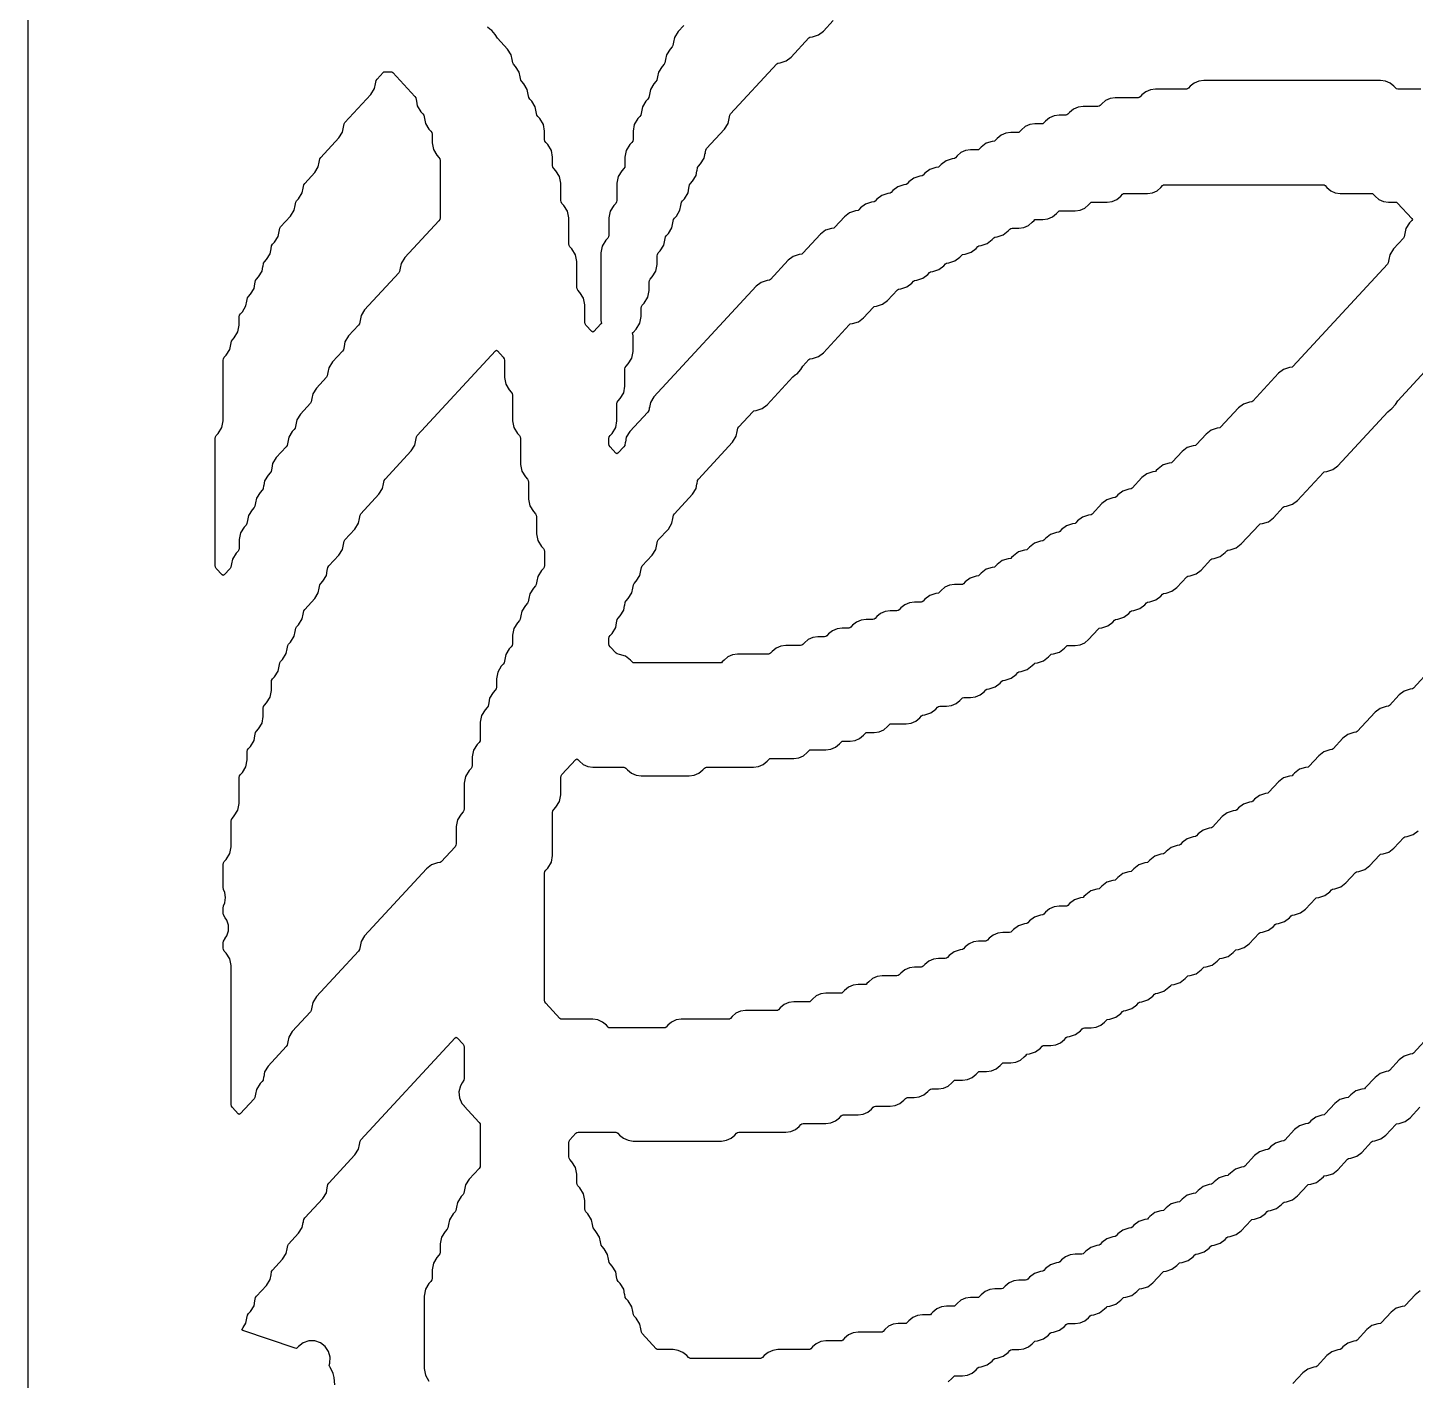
# Model space of a CAD drawing. Header units: millimetres. Extents: x 10 to 410, y 18 to 283.
# Drawn here: x 10 to 47.71, y 209.48 to 246.24 of the extents above; entities that cross this region are included whole.
import ezdxf

# ---------------------------------------------------------------- set-up
doc = ezdxf.new("R2010")
doc.units = ezdxf.units.MM
doc.layers.add('CUT', color=1, linetype='Continuous')

msp = doc.modelspace()

# ---------------------------------------------------------------- linework, layer by layer
at = {"layer": 'CUT'}
for points in [[(52.134, 157), (60.134, 157), (60.134, 160), (73.2679, 160), (73.2679, 280), (60.134, 280), (60.134, 283), (52.134, 283), (52.134, 280), (31.134, 280), (31.134, 283), (23.134, 283), (23.134, 280), (10, 280), (10, 160), (23.134, 160), (23.134, 157), (31.134, 157), (31.134, 160), (52.134, 160)], [(15.124, 231.5437), (15.1005, 231.5813), (15.0923, 231.6248), (15.0923, 235.0756), (15.1005, 235.1191), (15.124, 235.1567), (15.1778, 235.2149), (15.2763, 235.3721), (15.3107, 235.5544), (15.3107, 237.2022), (15.3189, 237.2457), (15.3425, 237.2833), (15.3963, 237.3415), (15.4948, 237.4987), (15.5193, 237.629), (15.5205, 237.6288), (15.5374, 237.7183), (15.5609, 237.7559), (15.6147, 237.8141), (15.7132, 237.9713), (15.7476, 238.1535), (15.7476, 238.3836), (15.7558, 238.4272), (15.7794, 238.4647), (15.8332, 238.523), (15.9317, 238.6801), (15.9562, 238.8104), (15.9574, 238.8102), (15.9743, 238.8997), (15.9978, 238.9373), (16.0516, 238.9955), (16.1501, 239.1527), (16.1747, 239.283), (16.1758, 239.2828), (16.1927, 239.3723), (16.2163, 239.4099), (16.2701, 239.4681), (16.3686, 239.6253), (16.3931, 239.7556), (16.3943, 239.7554), (16.4112, 239.8449), (16.4347, 239.8824), (16.4885, 239.9407), (16.587, 240.0979), (16.6116, 240.2282), (16.6127, 240.2279), (16.6296, 240.3175), (16.6532, 240.355), (16.707, 240.4133), (16.8055, 240.5704), (16.8301, 240.7007), (16.8312, 240.7005), (16.8481, 240.79), (16.8716, 240.8276), (17.1439, 241.1221), (17.2424, 241.2793), (17.267, 241.4096), (17.2681, 241.4094), (17.285, 241.4989), (17.3085, 241.5365), (17.3623, 241.5947), (17.4608, 241.7519), (17.4854, 241.8822), (17.4865, 241.8819), (17.5034, 241.9715), (17.527, 242.009), (17.7992, 242.3035), (17.8977, 242.4607), (17.9223, 242.591), (17.9234, 242.5908), (17.9403, 242.6803), (17.9639, 242.7179), (18.4546, 243.2487), (18.5531, 243.4059), (18.5777, 243.5362), (18.5788, 243.536), (18.5957, 243.6255), (18.6192, 243.663), (19.3284, 244.4301), (19.4269, 244.5873), (19.4515, 244.7176), (19.4526, 244.7174), (19.4695, 244.8069), (19.493, 244.8445), (19.6563, 245.0211), (19.6817, 245.0419), (19.7141, 245.0464), (19.8637, 245.0464), (19.8962, 245.0419), (19.9215, 245.0211), (20.5218, 244.3719), (20.5453, 244.3343), (20.5622, 244.2448), (20.5633, 244.245), (20.5879, 244.1147), (20.6864, 243.9576), (20.7402, 243.8993), (20.7637, 243.8618), (20.7806, 243.7722), (20.7818, 243.7725), (20.8064, 243.6422), (20.9048, 243.485), (20.9587, 243.4267), (20.9822, 243.3892), (20.9904, 243.3456), (20.9904, 243.1155), (21.0248, 242.9333), (21.1233, 242.7761), (21.1771, 242.7179), (21.2006, 242.6803), (21.2089, 242.6368), (21.2089, 241.0763), (21.2006, 241.0328), (21.1771, 240.9952), (20.2495, 239.9918), (20.151, 239.8346), (20.1264, 239.7043), (20.1253, 239.7045), (20.1084, 239.615), (20.0849, 239.5775), (19.1572, 238.5741), (19.0588, 238.4169), (19.0342, 238.2866), (19.033, 238.2868), (19.0161, 238.1973), (18.9926, 238.1597), (18.7203, 237.8652), (18.6219, 237.7081), (18.5973, 237.5778), (18.5961, 237.578), (18.5792, 237.4884), (18.5557, 237.4509), (18.2834, 237.1564), (18.185, 236.9992), (18.1604, 236.8689), (18.1592, 236.8691), (18.1423, 236.7796), (18.1188, 236.742), (17.8465, 236.4475), (17.7481, 236.2903), (17.7235, 236.16), (17.7223, 236.1602), (17.7054, 236.0707), (17.6819, 236.0332), (17.4096, 235.7386), (17.3112, 235.5815), (17.2866, 235.4512), (17.2854, 235.4514), (17.2685, 235.3619), (17.245, 235.3243), (17.1912, 235.2661), (17.0927, 235.1089), (17.0681, 234.9786), (17.067, 234.9788), (17.0501, 234.8893), (17.0266, 234.8517), (16.7543, 234.5572), (16.6558, 234.4), (16.6312, 234.2697), (16.6301, 234.2699), (16.6132, 234.1804), (16.5897, 234.1429), (16.5358, 234.0846), (16.4374, 233.9275), (16.4128, 233.7972), (16.4116, 233.7974), (16.3947, 233.7079), (16.3712, 233.6703), (16.3174, 233.6121), (16.2189, 233.4549), (16.1943, 233.3246), (16.1932, 233.3248), (16.1763, 233.2353), (16.1528, 233.1977), (16.0989, 233.1395), (16.0005, 232.9823), (15.9759, 232.852), (15.9747, 232.8522), (15.9578, 232.7627), (15.9343, 232.7251), (15.8805, 232.6669), (15.782, 232.5097), (15.7476, 232.3275), (15.7476, 232.0974), (15.7394, 232.0539), (15.7159, 232.0163), (15.662, 231.9581), (15.5636, 231.8009), (15.539, 231.6706), (15.5378, 231.6708), (15.5209, 231.5813), (15.4974, 231.5437), (15.3388, 231.3721), (15.3107, 231.3504), (15.2826, 231.3721)], [(26.023, 230.1571), (26.0465, 230.1947), (26.1004, 230.2529), (26.1988, 230.4101), (26.2234, 230.5404), (26.2245, 230.5402), (26.2414, 230.6297), (26.265, 230.6673), (26.3188, 230.7255), (26.4173, 230.8827), (26.4419, 231.013), (26.443, 231.0128), (26.4599, 231.1023), (26.4834, 231.1398), (26.5373, 231.1981), (26.6357, 231.3552), (26.6603, 231.4855), (26.6614, 231.4853), (26.6783, 231.5748), (26.7019, 231.6124), (26.9742, 231.9069), (27.0726, 232.0641), (27.0972, 232.1944), (27.0983, 232.1942), (27.1152, 232.2837), (27.1388, 232.3213), (27.4111, 232.6158), (27.5095, 232.773), (27.5341, 232.9033), (27.5352, 232.903), (27.5521, 232.9926), (27.5757, 233.0301), (28.0664, 233.5609), (28.1649, 233.7181), (28.1895, 233.8484), (28.1906, 233.8482), (28.2075, 233.9377), (28.231, 233.9753), (29.1587, 234.9787), (29.2571, 235.1358), (29.2817, 235.2661), (29.2829, 235.2659), (29.2997, 235.3554), (29.3233, 235.393), (29.7051, 235.806), (29.7304, 235.8267), (29.7967, 235.8359), (29.9595, 235.8879), (30.0953, 235.9918), (30.7973, 236.7511), (30.8607, 236.8031), (30.9121, 236.8355), (31.0093, 236.9487), (31.0709, 237.047), (31.2342, 237.2237), (31.2595, 237.2445), (31.3258, 237.2536), (31.4887, 237.3056), (31.6245, 237.4095), (32.3265, 238.1688), (32.3518, 238.1896), (32.4181, 238.1988), (32.5809, 238.2508), (32.7167, 238.3546), (32.9818, 238.6414), (33.0071, 238.6622), (33.0734, 238.6713), (33.2363, 238.7234), (33.3721, 238.8272), (33.6372, 239.114), (33.6625, 239.1348), (33.7288, 239.1439), (33.8916, 239.1959), (34.0274, 239.2998), (34.0741, 239.3503), (34.0994, 239.371), (34.1657, 239.3802), (34.3285, 239.4322), (34.4643, 239.5361), (34.511, 239.5865), (34.5363, 239.6073), (34.6026, 239.6165), (34.7654, 239.6685), (34.9012, 239.7724), (34.9479, 239.8228), (34.9732, 239.8436), (35.0395, 239.8528), (35.2023, 239.9048), (35.3381, 240.0086), (35.3848, 240.0591), (35.4101, 240.0799), (35.4764, 240.0891), (35.6392, 240.1411), (35.775, 240.2449), (35.8217, 240.2954), (35.847, 240.3162), (35.9133, 240.3254), (36.0761, 240.3774), (36.2119, 240.4812), (36.2586, 240.5317), (36.2839, 240.5525), (36.3502, 240.5616), (36.513, 240.6137), (36.6488, 240.7175), (36.6955, 240.768), (36.7208, 240.7888), (36.7533, 240.7932), (36.9371, 240.7932), (37.0728, 240.812), (37.1983, 240.8669), (37.3042, 240.9538), (37.3508, 241.0043), (37.3762, 241.025), (37.4086, 241.0295), (37.5924, 241.0295), (37.7281, 241.0483), (37.8536, 241.1032), (37.9595, 241.1901), (38.0062, 241.2406), (38.0315, 241.2613), (38.064, 241.2658), (38.4662, 241.2658), (38.6019, 241.2846), (38.7274, 241.3395), (38.8333, 241.4264), (38.88, 241.4768), (38.9053, 241.4976), (38.9378, 241.5021), (39.34, 241.5021), (39.4757, 241.5209), (39.6012, 241.5758), (39.7071, 241.6627), (39.7538, 241.7131), (39.7791, 241.7339), (39.8116, 241.7384), (40.4323, 241.7384), (40.568, 241.7572), (40.6935, 241.8121), (40.7994, 241.899), (40.846, 241.9494), (40.8714, 241.9702), (40.9038, 241.9747), (45.204, 241.9747), (45.2364, 241.9702), (45.2618, 241.9494), (45.3084, 241.899), (45.4143, 241.8121), (45.5398, 241.7572), (45.6755, 241.7384), (46.5147, 241.7384), (46.5471, 241.7339), (46.5725, 241.7131), (46.6191, 241.6627), (46.725, 241.5758), (46.8505, 241.5209), (46.9862, 241.5021), (47.17, 241.5021), (47.2025, 241.4976), (47.2278, 241.4768), (47.616, 241.057), (47.6346, 241.0295), (47.616, 241.0021), (47.5558, 240.937), (47.4573, 240.7798), (47.4327, 240.6495), (47.4316, 240.6497), (47.4147, 240.5602), (47.3912, 240.5226), (47.1189, 240.2281), (47.0204, 240.0709), (46.9958, 239.9406), (46.9947, 239.9408), (46.9778, 239.8513), (46.9543, 239.8138), (44.388, 237.0379), (44.3626, 237.0171), (44.2964, 237.008), (44.1335, 236.956), (43.9977, 236.8521), (43.2957, 236.0928), (43.2704, 236.072), (43.2041, 236.0628), (43.0413, 236.0108), (42.9055, 235.907), (42.4219, 235.3839), (42.3966, 235.3631), (42.3303, 235.354), (42.1675, 235.3019), (42.0317, 235.1981), (41.7666, 234.9113), (41.7412, 234.8906), (41.675, 234.8814), (41.5121, 234.8294), (41.3763, 234.7255), (41.1112, 234.4388), (41.0859, 234.418), (41.0196, 234.4088), (40.8568, 234.3568), (40.721, 234.253), (40.6743, 234.2025), (40.649, 234.1817), (40.5827, 234.1725), (40.4199, 234.1205), (40.2841, 234.0167), (40.019, 233.7299), (39.9936, 233.7091), (39.9274, 233.7), (39.7645, 233.6479), (39.6287, 233.5441), (39.5821, 233.4936), (39.5567, 233.4728), (39.4905, 233.4637), (39.3276, 233.4117), (39.1918, 233.3078), (38.9267, 233.021), (38.9014, 233.0003), (38.8351, 232.9911), (38.6723, 232.9391), (38.5365, 232.8352), (38.4898, 232.7848), (38.4645, 232.764), (38.3982, 232.7548), (38.2354, 232.7028), (38.0996, 232.599), (38.0529, 232.5485), (38.0276, 232.5277), (37.9613, 232.5185), (37.7985, 232.4665), (37.6627, 232.3627), (37.616, 232.3122), (37.5907, 232.2914), (37.5244, 232.2822), (37.3616, 232.2302), (37.2258, 232.1264), (37.1791, 232.0759), (37.1538, 232.0551), (37.0875, 232.046), (36.9247, 231.9939), (36.7889, 231.8901), (36.7422, 231.8396), (36.7169, 231.8188), (36.6506, 231.8097), (36.4878, 231.7576), (36.352, 231.6538), (36.3053, 231.6033), (36.28, 231.5825), (36.2137, 231.5734), (36.0509, 231.5214), (35.9151, 231.4175), (35.8684, 231.367), (35.8431, 231.3463), (35.7768, 231.3371), (35.614, 231.2851), (35.4782, 231.1812), (35.4315, 231.1308), (35.4062, 231.11), (35.3737, 231.1055), (35.1899, 231.1055), (35.0542, 231.0867), (34.9287, 231.0318), (34.8228, 230.9449), (34.7761, 230.8945), (34.7508, 230.8737), (34.6846, 230.8645), (34.5217, 230.8125), (34.3859, 230.7087), (34.3392, 230.6582), (34.3139, 230.6374), (34.2815, 230.6329), (34.0977, 230.6329), (33.962, 230.6141), (33.8364, 230.5592), (33.7305, 230.4723), (33.6839, 230.4219), (33.6586, 230.4011), (33.6261, 230.3966), (33.4423, 230.3966), (33.3066, 230.3779), (33.1811, 230.323), (33.0752, 230.236), (33.0285, 230.1856), (33.0032, 230.1648), (32.9708, 230.1603), (32.787, 230.1603), (32.6513, 230.1416), (32.5257, 230.0867), (32.4198, 229.9998), (32.3732, 229.9493), (32.3479, 229.9285), (32.3154, 229.9241), (32.1316, 229.9241), (31.9959, 229.9053), (31.8704, 229.8504), (31.7645, 229.7635), (31.7178, 229.713), (31.6925, 229.6923), (31.6601, 229.6878), (31.4763, 229.6878), (31.3406, 229.669), (31.215, 229.6141), (31.1091, 229.5272), (31.0625, 229.4767), (31.0372, 229.456), (31.0047, 229.4515), (30.6025, 229.4515), (30.4668, 229.4327), (30.3412, 229.3778), (30.2353, 229.2909), (30.1887, 229.2405), (30.1634, 229.2197), (30.1309, 229.2152), (29.2918, 229.2152), (29.1561, 229.1964), (29.0305, 229.1415), (28.9246, 229.0546), (28.878, 229.0042), (28.8527, 228.9834), (28.8202, 228.9789), (26.4861, 228.9789), (26.4536, 228.9834), (26.4283, 229.0042), (26.3816, 229.0547), (26.2458, 229.1585), (26.083, 229.2105), (26.0167, 229.2197), (25.9914, 229.2405), (25.8281, 229.4171), (25.8045, 229.4547), (25.7963, 229.4982), (25.7963, 229.641), (25.8045, 229.6845), (25.8281, 229.7221), (25.8819, 229.7803), (25.9804, 229.9375), (26.005, 230.0678), (26.0061, 230.0676)], [(15.379, 222.5992), (15.3595, 222.7372), (15.3223, 222.8205), (15.3107, 222.8822), (15.3107, 223.4975), (15.3189, 223.5411), (15.3425, 223.5786), (15.3963, 223.6369), (15.4948, 223.7941), (15.5292, 223.9763), (15.5292, 224.679), (15.5374, 224.7225), (15.5609, 224.7601), (15.6147, 224.8183), (15.7132, 224.9755), (15.7476, 225.1577), (15.7476, 225.8604), (15.7558, 225.904), (15.7794, 225.9415), (15.8332, 225.9998), (15.9317, 226.1569), (15.9661, 226.3392), (15.9661, 226.5693), (15.9743, 226.6128), (15.9978, 226.6504), (16.0516, 226.7086), (16.1501, 226.8658), (16.1747, 226.9961), (16.1758, 226.9959), (16.1927, 227.0854), (16.2163, 227.123), (16.2701, 227.1812), (16.3686, 227.3384), (16.403, 227.5206), (16.403, 227.7507), (16.4112, 227.7943), (16.4347, 227.8318), (16.4885, 227.89), (16.587, 228.0472), (16.6214, 228.2295), (16.6214, 228.4596), (16.6296, 228.5031), (16.6532, 228.5407), (16.707, 228.5989), (16.8055, 228.7561), (16.8301, 228.8864), (16.8312, 228.8862), (16.8481, 228.9757), (16.8716, 229.0132), (16.9254, 229.0715), (17.0239, 229.2287), (17.0485, 229.359), (17.0496, 229.3587), (17.0665, 229.4483), (17.0901, 229.4858), (17.1439, 229.5441), (17.2424, 229.7012), (17.267, 229.8315), (17.2681, 229.8313), (17.285, 229.9208), (17.3085, 229.9584), (17.3623, 230.0166), (17.4608, 230.1738), (17.4854, 230.3041), (17.4865, 230.3039), (17.5034, 230.3934), (17.527, 230.431), (17.7992, 230.7255), (17.8977, 230.8827), (17.9223, 231.013), (17.9234, 231.0128), (17.9403, 231.1023), (17.9639, 231.1398), (18.0177, 231.1981), (18.1162, 231.3552), (18.1408, 231.4855), (18.1419, 231.4853), (18.1588, 231.5748), (18.1823, 231.6124), (18.4546, 231.9069), (18.5531, 232.0641), (18.5777, 232.1944), (18.5788, 232.1942), (18.5957, 232.2837), (18.6192, 232.3213), (18.8915, 232.6158), (18.99, 232.773), (19.0146, 232.9033), (19.0157, 232.903), (19.0326, 232.9926), (19.0561, 233.0301), (19.5468, 233.5609), (19.6453, 233.7181), (19.6699, 233.8484), (19.671, 233.8482), (19.6879, 233.9377), (19.7115, 233.9753), (20.4207, 234.7424), (20.5191, 234.8995), (20.5437, 235.0298), (20.5448, 235.0296), (20.5617, 235.1191), (20.5853, 235.1567), (22.71, 237.4549), (22.738, 237.4766), (22.7661, 237.4549), (22.9247, 237.2833), (22.9482, 237.2457), (22.9565, 237.2022), (22.9565, 236.7358), (22.9909, 236.5535), (23.0893, 236.3964), (23.1432, 236.3381), (23.1667, 236.3006), (23.1749, 236.257), (23.1749, 235.5544), (23.2093, 235.3721), (23.3078, 235.2149), (23.3616, 235.1567), (23.3851, 235.1191), (23.3934, 235.0756), (23.3934, 234.3729), (23.4278, 234.1907), (23.5262, 234.0335), (23.5801, 233.9753), (23.6036, 233.9377), (23.6118, 233.8942), (23.6118, 233.4278), (23.6462, 233.2455), (23.7447, 233.0884), (23.7985, 233.0301), (23.822, 232.9926), (23.8303, 232.949), (23.8303, 232.4826), (23.8647, 232.3004), (23.9631, 232.1432), (24.017, 232.085), (24.0405, 232.0474), (24.0487, 232.0039), (24.0487, 231.6248), (24.0405, 231.5813), (24.017, 231.5437), (23.9631, 231.4855), (23.8647, 231.3283), (23.8401, 231.198), (23.8389, 231.1982), (23.822, 231.1087), (23.7985, 231.0711), (23.7447, 231.0129), (23.6462, 230.8557), (23.6216, 230.7254), (23.6205, 230.7256), (23.6036, 230.6361), (23.5801, 230.5986), (23.5262, 230.5403), (23.4278, 230.3832), (23.4032, 230.2529), (23.402, 230.2531), (23.3851, 230.1636), (23.3616, 230.126), (23.3078, 230.0678), (23.2093, 229.9106), (23.1749, 229.7283), (23.1749, 229.4982), (23.1667, 229.4547), (23.1432, 229.4171), (23.0893, 229.3589), (22.9909, 229.2017), (22.9663, 229.0714), (22.9651, 229.0716), (22.9482, 228.9821), (22.9247, 228.9446), (22.8709, 228.8863), (22.7724, 228.7292), (22.738, 228.5469), (22.738, 228.3168), (22.7298, 228.2733), (22.7063, 228.2357), (22.6524, 228.1775), (22.554, 228.0203), (22.5294, 227.89), (22.5282, 227.8902), (22.5113, 227.8007), (22.4878, 227.7631), (22.434, 227.7049), (22.3355, 227.5477), (22.3011, 227.3655), (22.3011, 226.8991), (22.2929, 226.8555), (22.2694, 226.818), (22.2155, 226.7597), (22.1171, 226.6026), (22.0827, 226.4203), (22.0827, 226.1902), (22.0744, 226.1467), (22.0509, 226.1091), (21.9971, 226.0509), (21.8986, 225.8937), (21.8642, 225.7115), (21.8642, 225.0088), (21.856, 224.9652), (21.8325, 224.9277), (21.7786, 224.8694), (21.6802, 224.7123), (21.6458, 224.53), (21.6458, 224.0637), (21.6375, 224.0201), (21.614, 223.9825), (21.2322, 223.5696), (21.2069, 223.5488), (21.1406, 223.5396), (20.9778, 223.4876), (20.842, 223.3838), (19.1572, 221.5614), (19.0588, 221.4043), (19.0342, 221.274), (19.033, 221.2742), (19.0161, 221.1847), (18.9926, 221.1471), (17.8465, 219.9074), (17.7481, 219.7502), (17.7235, 219.6199), (17.7223, 219.6202), (17.7054, 219.5306), (17.6819, 219.4931), (17.1912, 218.9623), (17.0927, 218.8051), (17.0681, 218.6748), (17.067, 218.675), (17.0501, 218.5855), (17.0266, 218.5479), (16.5358, 218.0171), (16.4374, 217.86), (16.4128, 217.7297), (16.4116, 217.7299), (16.3947, 217.6403), (16.3712, 217.6028), (16.3174, 217.5446), (16.2189, 217.3874), (16.1943, 217.2571), (16.1932, 217.2573), (16.1763, 217.1678), (16.1528, 217.1302), (15.7757, 216.7223), (15.7476, 216.7006), (15.7196, 216.7223), (15.5609, 216.8939), (15.5374, 216.9315), (15.5292, 216.975), (15.5292, 220.7494), (15.4948, 220.9317), (15.3963, 221.0889), (15.3425, 221.1471), (15.3189, 221.1847), (15.3107, 221.2282), (15.3107, 221.3709), (15.3189, 221.4145), (15.3673, 221.4917), (15.3654, 221.4929), (15.4082, 221.5557), (15.4519, 221.6978), (15.4519, 221.8465), (15.4082, 221.9886), (15.3654, 222.0514), (15.3673, 222.0526), (15.3189, 222.1298), (15.3107, 222.1734), (15.3107, 222.3161), (15.3223, 222.3778), (15.3595, 222.4611)]]:
    msp.add_lwpolyline(points, close=True, dxfattribs=at)
for points in [[(27.8324, 246.3036), (27.6768, 246.1353), (27.5783, 245.9781), (27.5537, 245.8478), (27.5526, 245.848), (27.5357, 245.7585), (27.5122, 245.7209), (27.4583, 245.6627), (27.3599, 245.5055), (27.3353, 245.3752), (27.3341, 245.3754), (27.3173, 245.2859), (27.2937, 245.2484), (27.2399, 245.1901), (27.1414, 245.0329), (27.1168, 244.9026), (27.1157, 244.9029), (27.0988, 244.8133), (27.0753, 244.7758), (27.0214, 244.7175), (26.923, 244.5604), (26.8984, 244.4301), (26.8972, 244.4303), (26.8804, 244.3408), (26.8568, 244.3032), (26.803, 244.245), (26.7045, 244.0878), (26.6799, 243.9575), (26.6788, 243.9577), (26.6619, 243.8682), (26.6384, 243.8306), (26.5845, 243.7724), (26.4861, 243.6152), (26.4517, 243.433), (26.4517, 243.2029), (26.4435, 243.1593), (26.4199, 243.1218), (26.3661, 243.0635), (26.2676, 242.9064), (26.2332, 242.7241), (26.2332, 242.494), (26.225, 242.4505), (26.2015, 242.4129), (26.1476, 242.3547), (26.0492, 242.1975), (26.0148, 242.0153), (26.0148, 241.5489), (26.0066, 241.5053), (25.983, 241.4678), (25.9292, 241.4095), (25.8307, 241.2524), (25.7963, 241.0701), (25.7963, 240.6037), (25.7881, 240.5602), (25.7646, 240.5226), (25.7107, 240.4644), (25.6123, 240.3072), (25.5779, 240.125), (25.5779, 238.2866), (25.5915, 238.203), (25.581, 238.1912), (25.5779, 238.1941), (25.3875, 237.9881), (25.3594, 237.9664), (25.3314, 237.9881), (25.1727, 238.1597), (25.1492, 238.1973), (25.141, 238.2409), (25.141, 238.7072), (25.1066, 238.8895), (25.0081, 239.0467), (24.9543, 239.1049), (24.9307, 239.1425), (24.9225, 239.186), (24.9225, 239.8887), (24.8881, 240.0709), (24.7897, 240.2281), (24.7358, 240.2863), (24.7123, 240.3239), (24.7041, 240.3674), (24.7041, 241.0701), (24.6697, 241.2524), (24.5712, 241.4095), (24.5174, 241.4678), (24.4938, 241.5053), (24.4856, 241.5489), (24.4856, 242.0153), (24.4512, 242.1975), (24.3528, 242.3547), (24.2989, 242.4129), (24.2754, 242.4505), (24.2672, 242.494), (24.2672, 242.7241), (24.2328, 242.9064), (24.1343, 243.0635), (24.0805, 243.1218), (24.0569, 243.1593), (24.0487, 243.2029), (24.0487, 243.433), (24.0143, 243.6152), (23.9159, 243.7724), (23.862, 243.8306), (23.8385, 243.8682), (23.8216, 243.9577), (23.8205, 243.9575), (23.7959, 244.0878), (23.6974, 244.245), (23.6436, 244.3032), (23.62, 244.3408), (23.6031, 244.4303), (23.602, 244.4301), (23.5774, 244.5604), (23.479, 244.7175), (23.4251, 244.7758), (23.4016, 244.8133), (23.3847, 244.9029), (23.3836, 244.9026), (23.359, 245.0329), (23.2605, 245.1901), (23.2067, 245.2484), (23.1831, 245.2859), (23.1662, 245.3754), (23.1651, 245.3752), (23.1405, 245.5055), (23.0421, 245.6627), (22.7698, 245.9572), (22.7082, 246.0555), (22.611, 246.1687), (22.5596, 246.2011), (22.4962, 246.2531)], [(47.8596, 244.5738), (47.2389, 244.5738), (47.2064, 244.5783), (47.1811, 244.5991), (47.1345, 244.6496), (47.0286, 244.7365), (46.903, 244.7914), (46.7673, 244.8101), (41.9619, 244.8101), (41.8262, 244.7914), (41.7007, 244.7365), (41.5947, 244.6496), (41.5481, 244.5991), (41.5228, 244.5783), (41.4903, 244.5738), (40.6512, 244.5738), (40.5155, 244.5551), (40.39, 244.5002), (40.284, 244.4133), (40.2374, 244.3628), (40.2121, 244.342), (40.1796, 244.3376), (39.5589, 244.3376), (39.4232, 244.3188), (39.2977, 244.2639), (39.1918, 244.177), (39.1452, 244.1265), (39.1198, 244.1058), (39.0874, 244.1013), (38.6851, 244.1013), (38.5494, 244.0825), (38.4239, 244.0276), (38.318, 243.9407), (38.2714, 243.8902), (38.246, 243.8695), (38.2136, 243.865), (38.0298, 243.865), (37.8941, 243.8462), (37.7685, 243.7913), (37.6626, 243.7044), (37.616, 243.654), (37.5907, 243.6332), (37.5582, 243.6287), (37.3744, 243.6287), (37.2387, 243.6099), (37.1132, 243.555), (37.0073, 243.4681), (36.9607, 243.4177), (36.9353, 243.3969), (36.9029, 243.3924), (36.7191, 243.3924), (36.5834, 243.3736), (36.4578, 243.3187), (36.3519, 243.2318), (36.3053, 243.1814), (36.28, 243.1606), (36.2137, 243.1514), (36.0509, 243.0994), (35.9151, 242.9956), (35.8684, 242.9451), (35.8431, 242.9243), (35.8106, 242.9198), (35.6268, 242.9198), (35.4911, 242.9011), (35.3656, 242.8462), (35.2597, 242.7593), (35.213, 242.7088), (35.1877, 242.688), (35.1215, 242.6789), (34.9586, 242.6268), (34.8228, 242.523), (34.7761, 242.4725), (34.7508, 242.4517), (34.6846, 242.4426), (34.5217, 242.3906), (34.3859, 242.2867), (34.3392, 242.2362), (34.3139, 242.2155), (34.2477, 242.2063), (34.0848, 242.1543), (33.949, 242.0504), (33.9023, 242), (33.877, 241.9792), (33.8108, 241.97), (33.6479, 241.918), (33.5121, 241.8141), (33.4654, 241.7637), (33.4401, 241.7429), (33.3739, 241.7337), (33.211, 241.6817), (33.0752, 241.5779), (33.0285, 241.5274), (33.0032, 241.5066), (32.937, 241.4974), (32.7741, 241.4454), (32.6383, 241.3416), (32.5916, 241.2911), (32.5663, 241.2703), (32.5001, 241.2611), (32.3372, 241.2091), (32.2014, 241.1053), (31.9363, 240.8185), (31.911, 240.7977), (31.8447, 240.7886), (31.6819, 240.7365), (31.5461, 240.6327), (31.0625, 240.1097), (31.0372, 240.0889), (30.9709, 240.0797), (30.8081, 240.0277), (30.6723, 239.9239), (30.1887, 239.4008), (30.1634, 239.38), (30.0971, 239.3709), (29.9343, 239.3188), (29.7985, 239.215), (27.0214, 236.2112), (26.923, 236.054), (26.8984, 235.9237), (26.8972, 235.924), (26.8804, 235.8344), (26.8568, 235.7969), (26.3661, 235.2661), (26.2676, 235.1089), (26.243, 234.9786), (26.2419, 234.9788), (26.225, 234.8893), (26.2015, 234.8517), (26.0428, 234.6801), (26.0148, 234.6584), (25.9867, 234.6801), (25.8281, 234.8517), (25.8045, 234.8893), (25.7963, 234.9328), (25.7963, 235.0756), (25.8045, 235.1191), (25.8281, 235.1567), (25.8819, 235.2149), (25.9804, 235.3721), (26.0148, 235.5544), (26.0148, 236.0207), (26.023, 236.0643), (26.0465, 236.1019), (26.1004, 236.1601), (26.1988, 236.3173), (26.2332, 236.4995), (26.2332, 236.9659), (26.2414, 237.0094), (26.265, 237.047), (26.3188, 237.1052), (26.4173, 237.2624), (26.4517, 237.4447), (26.4517, 237.8653), (26.4381, 237.9489), (26.4485, 237.9607), (26.4517, 237.9578), (26.5373, 238.0504), (26.6357, 238.2076), (26.6701, 238.3898), (26.6701, 238.6199), (26.6783, 238.6634), (26.7019, 238.701), (26.7557, 238.7592), (26.8542, 238.9164), (26.8886, 239.0987), (26.8886, 239.3288), (26.8968, 239.3723), (26.9203, 239.4099), (26.9742, 239.4681), (27.0726, 239.6253), (27.107, 239.8075), (27.107, 240.0376), (27.1152, 240.0812), (27.1388, 240.1187), (27.1926, 240.177), (27.2911, 240.3341), (27.3157, 240.4644), (27.3168, 240.4642), (27.3337, 240.5537), (27.3572, 240.5913), (27.4111, 240.6495), (27.5095, 240.8067), (27.5341, 240.937), (27.5352, 240.9368), (27.5521, 241.0263), (27.5757, 241.0639), (27.6295, 241.1221), (27.728, 241.2793), (27.7526, 241.4096), (27.7537, 241.4094), (27.7706, 241.4989), (27.7941, 241.5365), (27.848, 241.5947), (27.9464, 241.7519), (27.971, 241.8822), (27.9722, 241.8819), (27.989, 241.9715), (28.0126, 242.009), (28.0664, 242.0673), (28.1649, 242.2244), (28.1895, 242.3547), (28.1906, 242.3545), (28.2075, 242.444), (28.231, 242.4816), (28.2849, 242.5398), (28.3833, 242.697), (28.4079, 242.8273), (28.4091, 242.8271), (28.4259, 242.9166), (28.4495, 242.9542), (28.9402, 243.485), (29.0387, 243.6422), (29.0633, 243.7725), (29.0644, 243.7722), (29.0813, 243.8618), (29.1048, 243.8993), (30.3604, 245.2574), (30.3857, 245.2782), (30.452, 245.2874), (30.6149, 245.3394), (30.7506, 245.4432), (31.2342, 245.9663), (31.2595, 245.9871), (31.3258, 245.9962), (31.4887, 246.0483), (31.6245, 246.1521), (31.8896, 246.4389)], [(48.1483, 228.8184), (47.6647, 228.2953), (47.6394, 228.2745), (47.5731, 228.2654), (47.4103, 228.2133), (47.2745, 228.1095), (47.0094, 227.8227), (46.984, 227.802), (46.9178, 227.7928), (46.7549, 227.7408), (46.6191, 227.6369), (46.1356, 227.1139), (46.1102, 227.0931), (46.044, 227.0839), (45.8811, 227.0319), (45.7453, 226.9281), (45.4802, 226.6413), (45.4549, 226.6205), (45.3886, 226.6114), (45.2258, 226.5593), (45.09, 226.4555), (44.8249, 226.1687), (44.7995, 226.1479), (44.7333, 226.1388), (44.5704, 226.0868), (44.4346, 225.9829), (44.388, 225.9324), (44.3626, 225.9117), (44.2964, 225.9025), (44.1335, 225.8505), (43.9977, 225.7466), (43.7326, 225.4599), (43.7073, 225.4391), (43.641, 225.4299), (43.4782, 225.3779), (43.3424, 225.2741), (43.2957, 225.2236), (43.2704, 225.2028), (43.2041, 225.1936), (43.0413, 225.1416), (42.9055, 225.0378), (42.8588, 224.9873), (42.8335, 224.9665), (42.7672, 224.9573), (42.6044, 224.9053), (42.4686, 224.8015), (42.2035, 224.5147), (42.1781, 224.4939), (42.1119, 224.4848), (41.949, 224.4328), (41.8132, 224.3289), (41.7666, 224.2784), (41.7412, 224.2577), (41.675, 224.2485), (41.5121, 224.1965), (41.3763, 224.0926), (41.3297, 224.0421), (41.3043, 224.0214), (41.2381, 224.0122), (41.0752, 223.9602), (40.9394, 223.8563), (40.8928, 223.8059), (40.8674, 223.7851), (40.8012, 223.7759), (40.6383, 223.7239), (40.5025, 223.6201), (40.4559, 223.5696), (40.4305, 223.5488), (40.3643, 223.5396), (40.2014, 223.4876), (40.0656, 223.3838), (40.019, 223.3333), (39.9936, 223.3125), (39.9274, 223.3033), (39.7645, 223.2513), (39.6287, 223.1475), (39.5821, 223.097), (39.5567, 223.0762), (39.4905, 223.0671), (39.3276, 223.015), (39.1918, 222.9112), (39.1452, 222.8607), (39.1198, 222.8399), (39.0536, 222.8308), (38.8907, 222.7787), (38.7549, 222.6749), (38.7083, 222.6244), (38.6829, 222.6036), (38.6167, 222.5945), (38.4538, 222.5425), (38.318, 222.4386), (38.2714, 222.3881), (38.246, 222.3674), (38.2136, 222.3629), (38.0298, 222.3629), (37.8941, 222.3441), (37.7685, 222.2892), (37.6626, 222.2023), (37.616, 222.1519), (37.5907, 222.1311), (37.5244, 222.1219), (37.3616, 222.0699), (37.2258, 221.966), (37.1791, 221.9156), (37.1538, 221.8948), (37.0875, 221.8856), (36.9247, 221.8336), (36.7889, 221.7298), (36.7422, 221.6793), (36.7169, 221.6585), (36.6844, 221.654), (36.5006, 221.654), (36.3649, 221.6352), (36.2394, 221.5803), (36.1335, 221.4934), (36.0869, 221.443), (36.0615, 221.4222), (36.0291, 221.4177), (35.8453, 221.4177), (35.7096, 221.399), (35.584, 221.3441), (35.4781, 221.2571), (35.4315, 221.2067), (35.4062, 221.1859), (35.3399, 221.1768), (35.1771, 221.1247), (35.0413, 221.0209), (34.9946, 220.9704), (34.9693, 220.9496), (34.9368, 220.9451), (34.753, 220.9451), (34.6173, 220.9264), (34.4918, 220.8715), (34.3859, 220.7846), (34.3392, 220.7341), (34.3139, 220.7133), (34.2815, 220.7089), (34.0977, 220.7089), (33.962, 220.6901), (33.8364, 220.6352), (33.7305, 220.5483), (33.6839, 220.4978), (33.6586, 220.4771), (33.6261, 220.4726), (33.2239, 220.4726), (33.0882, 220.4538), (32.9626, 220.3989), (32.8567, 220.312), (32.8101, 220.2616), (32.7848, 220.2408), (32.7523, 220.2363), (32.5685, 220.2363), (32.4328, 220.2175), (32.3073, 220.1626), (32.2014, 220.0757), (32.1547, 220.0253), (32.1294, 220.0045), (32.097, 220), (31.6947, 220), (31.559, 219.9812), (31.4335, 219.9263), (31.3276, 219.8394), (31.2809, 219.789), (31.2556, 219.7682), (31.2232, 219.7637), (30.8209, 219.7637), (30.6852, 219.7449), (30.5597, 219.69), (30.4538, 219.6031), (30.4071, 219.5527), (30.3818, 219.5319), (30.3494, 219.5274), (29.5102, 219.5274), (29.3745, 219.5087), (29.249, 219.4538), (29.1431, 219.3669), (29.0964, 219.3164), (29.0711, 219.2956), (29.0387, 219.2911), (27.7626, 219.2911), (27.6269, 219.2724), (27.5014, 219.2175), (27.3955, 219.1306), (27.3488, 219.0801), (27.3235, 219.0593), (27.2911, 219.0549), (25.8307, 219.0549), (25.7983, 219.0593), (25.773, 219.0801), (25.7263, 219.1306), (25.6204, 219.2175), (25.4949, 219.2724), (25.3592, 219.2911), (24.52, 219.2911), (24.4876, 219.2956), (24.4623, 219.3164), (24.0805, 219.7294), (24.0569, 219.7669), (24.0487, 219.8105), (24.0487, 223.2612), (24.0569, 223.3048), (24.0805, 223.3424), (24.1343, 223.4006), (24.2328, 223.5578), (24.2672, 223.74), (24.2672, 224.9153), (24.2754, 224.9588), (24.2989, 224.9964), (24.3528, 225.0546), (24.4512, 225.2118), (24.4856, 225.394), (24.4856, 225.8604), (24.4938, 225.904), (24.5174, 225.9415), (24.8945, 226.3494), (24.9225, 226.3712), (24.9506, 226.3494), (24.9925, 226.304), (25.0984, 226.2171), (25.2239, 226.1622), (25.3597, 226.1435), (26.1988, 226.1435), (26.2313, 226.139), (26.2566, 226.1182), (26.3032, 226.0677), (26.4091, 225.9808), (26.5346, 225.9259), (26.6704, 225.9072), (27.9806, 225.9072), (28.1163, 225.9259), (28.2418, 225.9808), (28.3477, 226.0677), (28.3944, 226.1182), (28.4197, 226.139), (28.4521, 226.1435), (29.7282, 226.1435), (29.8639, 226.1622), (29.9894, 226.2171), (30.0953, 226.304), (30.142, 226.3545), (30.1673, 226.3753), (30.1997, 226.3797), (30.8204, 226.3797), (30.9562, 226.3985), (31.0817, 226.4534), (31.1876, 226.5403), (31.2342, 226.5908), (31.2595, 226.6115), (31.292, 226.616), (31.6942, 226.616), (31.83, 226.6348), (31.9555, 226.6897), (32.0614, 226.7766), (32.108, 226.8271), (32.1333, 226.8478), (32.1658, 226.8523), (32.3496, 226.8523), (32.4853, 226.8711), (32.6108, 226.926), (32.7167, 227.0129), (32.7634, 227.0633), (32.7887, 227.0841), (32.8211, 227.0886), (33.0049, 227.0886), (33.1407, 227.1074), (33.2662, 227.1623), (33.3721, 227.2492), (33.4187, 227.2996), (33.444, 227.3204), (33.4765, 227.3249), (33.8788, 227.3249), (34.0145, 227.3437), (34.14, 227.3986), (34.2459, 227.4855), (34.2925, 227.5359), (34.3178, 227.5567), (34.3841, 227.5659), (34.547, 227.6179), (34.6828, 227.7217), (34.7294, 227.7722), (34.7548, 227.793), (34.7872, 227.7975), (34.971, 227.7975), (35.1067, 227.8162), (35.2322, 227.8711), (35.3381, 227.958), (35.3848, 228.0085), (35.4101, 228.0293), (35.4426, 228.0338), (35.6264, 228.0338), (35.7621, 228.0525), (35.8876, 228.1074), (35.9935, 228.1943), (36.0401, 228.2448), (36.0655, 228.2656), (36.1317, 228.2747), (36.2946, 228.3267), (36.4304, 228.4306), (36.477, 228.4811), (36.5024, 228.5018), (36.5686, 228.511), (36.7315, 228.563), (36.8673, 228.6669), (36.9139, 228.7173), (36.9393, 228.7381), (37.0055, 228.7473), (37.1684, 228.7993), (37.3042, 228.9032), (37.3508, 228.9536), (37.3762, 228.9744), (37.4424, 228.9836), (37.6053, 229.0356), (37.7411, 229.1394), (37.7877, 229.1899), (37.8131, 229.2107), (37.8793, 229.2199), (38.0422, 229.2719), (38.178, 229.3757), (38.2246, 229.4262), (38.25, 229.447), (38.2824, 229.4515), (38.4662, 229.4515), (38.6019, 229.4702), (38.7274, 229.5251), (38.8333, 229.6121), (39.0984, 229.8988), (39.1238, 229.9196), (39.19, 229.9287), (39.3529, 229.9808), (39.4887, 230.0846), (39.5353, 230.1351), (39.5607, 230.1558), (39.6269, 230.165), (39.7898, 230.217), (39.9256, 230.3209), (39.9722, 230.3714), (39.9976, 230.3921), (40.0638, 230.4013), (40.2267, 230.4533), (40.3625, 230.5572), (40.4091, 230.6076), (40.4345, 230.6284), (40.5007, 230.6376), (40.6636, 230.6896), (40.7994, 230.7934), (40.846, 230.8439), (40.8714, 230.8647), (40.9376, 230.8739), (41.1005, 230.9259), (41.2363, 231.0297), (41.5014, 231.3165), (41.5267, 231.3373), (41.593, 231.3464), (41.7558, 231.3985), (41.8916, 231.5023), (42.1567, 231.7891), (42.1821, 231.8099), (42.2483, 231.819), (42.4112, 231.871), (42.547, 231.9749), (42.5936, 232.0254), (42.619, 232.0461), (42.6852, 232.0553), (42.8481, 232.1073), (42.9839, 232.2112), (43.4674, 232.7342), (43.4928, 232.755), (43.559, 232.7642), (43.7219, 232.8162), (43.8577, 232.92), (44.1228, 233.2068), (44.1481, 233.2276), (44.2144, 233.2367), (44.3772, 233.2888), (44.513, 233.3926), (45.215, 234.1519), (45.2404, 234.1727), (45.3066, 234.1819), (45.4695, 234.2339), (45.6053, 234.3378), (46.9626, 235.806), (47.026, 235.858), (47.0775, 235.8904), (47.1746, 236.0035), (47.2362, 236.1019), (48.8192, 237.8141)], [(48.1483, 218.8943), (47.6647, 218.3713), (47.6394, 218.3505), (47.5731, 218.3413), (47.4103, 218.2893), (47.2745, 218.1855), (47.0094, 217.8987), (46.984, 217.8779), (46.9178, 217.8687), (46.7549, 217.8167), (46.6191, 217.7129), (46.354, 217.4261), (46.3287, 217.4053), (46.2624, 217.3962), (46.0996, 217.3441), (45.9638, 217.2403), (45.9171, 217.1898), (45.8918, 217.169), (45.8255, 217.1599), (45.6627, 217.1079), (45.5269, 217.004), (45.2618, 216.7173), (45.2364, 216.6965), (45.1702, 216.6873), (45.0073, 216.6353), (44.8715, 216.5314), (44.8249, 216.481), (44.7995, 216.4602), (44.7333, 216.451), (44.5704, 216.399), (44.4346, 216.2952), (44.1695, 216.0084), (44.1442, 215.9876), (44.0779, 215.9784), (43.9151, 215.9264), (43.7793, 215.8226), (43.7326, 215.7721), (43.7073, 215.7513), (43.641, 215.7422), (43.4782, 215.6901), (43.3424, 215.5863), (43.0773, 215.2995), (43.0519, 215.2787), (42.9857, 215.2696), (42.8228, 215.2176), (42.687, 215.1137), (42.6404, 215.0632), (42.615, 215.0425), (42.5488, 215.0333), (42.3859, 214.9813), (42.2501, 214.8774), (42.2035, 214.827), (42.1781, 214.8062), (42.1119, 214.797), (41.949, 214.745), (41.8132, 214.6411), (41.7666, 214.5907), (41.7412, 214.5699), (41.675, 214.5607), (41.5121, 214.5087), (41.3763, 214.4049), (41.3297, 214.3544), (41.3043, 214.3336), (41.2381, 214.3244), (41.0752, 214.2724), (40.9394, 214.1686), (40.8928, 214.1181), (40.8674, 214.0973), (40.8012, 214.0881), (40.6383, 214.0361), (40.5025, 213.9323), (40.4559, 213.8818), (40.4305, 213.861), (40.3643, 213.8519), (40.2014, 213.7998), (40.0656, 213.696), (40.019, 213.6455), (39.9936, 213.6247), (39.9274, 213.6156), (39.7645, 213.5636), (39.6287, 213.4597), (39.5821, 213.4092), (39.5567, 213.3885), (39.4905, 213.3793), (39.3276, 213.3273), (39.1918, 213.2234), (39.1452, 213.1729), (39.1198, 213.1522), (39.0536, 213.143), (38.8907, 213.091), (38.7549, 212.9871), (38.7083, 212.9367), (38.6829, 212.9159), (38.6505, 212.9114), (38.4667, 212.9114), (38.331, 212.8926), (38.2054, 212.8377), (38.0995, 212.7508), (38.0529, 212.7004), (38.0276, 212.6796), (37.9613, 212.6704), (37.7985, 212.6184), (37.6627, 212.5146), (37.616, 212.4641), (37.5907, 212.4433), (37.5244, 212.4341), (37.3616, 212.3821), (37.2258, 212.2783), (37.1791, 212.2278), (37.1538, 212.207), (37.1213, 212.2025), (36.9375, 212.2025), (36.8018, 212.1838), (36.6763, 212.1289), (36.5704, 212.042), (36.5238, 211.9915), (36.4984, 211.9707), (36.466, 211.9662), (36.2822, 211.9662), (36.1465, 211.9475), (36.0209, 211.8926), (35.915, 211.8057), (35.8684, 211.7552), (35.8431, 211.7344), (35.8106, 211.73), (35.6268, 211.73), (35.4911, 211.7112), (35.3656, 211.6563), (35.2597, 211.5694), (35.213, 211.5189), (35.1877, 211.4982), (35.1553, 211.4937), (34.9715, 211.4937), (34.8358, 211.4749), (34.7102, 211.42), (34.6043, 211.3331), (34.5577, 211.2827), (34.5324, 211.2619), (34.4999, 211.2574), (34.3161, 211.2574), (34.1804, 211.2386), (34.0549, 211.1837), (33.949, 211.0968), (33.9023, 211.0464), (33.877, 211.0256), (33.8446, 211.0211), (33.6608, 211.0211), (33.5251, 211.0023), (33.3995, 210.9474), (33.2936, 210.8605), (33.247, 210.8101), (33.2217, 210.7893), (33.1892, 210.7848), (32.5685, 210.7848), (32.4328, 210.766), (32.3073, 210.7111), (32.2014, 210.6242), (32.1547, 210.5738), (32.1294, 210.553), (32.097, 210.5485), (31.6947, 210.5485), (31.559, 210.5298), (31.4335, 210.4749), (31.3276, 210.3879), (31.2809, 210.3375), (31.2556, 210.3167), (31.2232, 210.3122), (30.384, 210.3122), (30.2483, 210.2935), (30.1228, 210.2386), (30.0169, 210.1517), (29.9702, 210.1012), (29.9449, 210.0804), (29.9125, 210.0759), (28.0152, 210.0759), (27.9828, 210.0804), (27.9575, 210.1012), (27.9108, 210.1517), (27.8049, 210.2386), (27.6794, 210.2935), (27.5437, 210.3122), (27.1414, 210.3122), (27.109, 210.3167), (27.0837, 210.3375), (26.7019, 210.7505), (26.6783, 210.788), (26.6614, 210.8775), (26.6603, 210.8773), (26.6357, 211.0076), (26.5373, 211.1648), (26.4834, 211.223), (26.4599, 211.2606), (26.443, 211.3501), (26.4419, 211.3499), (26.4173, 211.4802), (26.3188, 211.6374), (26.265, 211.6956), (26.2414, 211.7332), (26.2245, 211.8227), (26.2234, 211.8225), (26.1988, 211.9528), (26.1004, 212.11), (26.0465, 212.1682), (26.023, 212.2057), (26.0061, 212.2953), (26.005, 212.2951), (25.9804, 212.4254), (25.8819, 212.5825), (25.8281, 212.6408), (25.8045, 212.6783), (25.7876, 212.7678), (25.7865, 212.7676), (25.7619, 212.8979), (25.6635, 213.0551), (25.6096, 213.1133), (25.5861, 213.1509), (25.5692, 213.2404), (25.5681, 213.2402), (25.5435, 213.3705), (25.445, 213.5277), (25.3912, 213.5859), (25.3676, 213.6235), (25.3507, 213.713), (25.3496, 213.7128), (25.325, 213.8431), (25.2266, 214.0002), (25.1727, 214.0585), (25.1492, 214.096), (25.141, 214.1396), (25.141, 214.3697), (25.1066, 214.5519), (25.0081, 214.7091), (24.9543, 214.7673), (24.9307, 214.8049), (24.9225, 214.8485), (24.9225, 215.0785), (24.8881, 215.2608), (24.7897, 215.418), (24.7358, 215.4762), (24.7123, 215.5138), (24.7041, 215.5573), (24.7041, 215.9363), (24.7123, 215.9799), (24.7358, 216.0175), (24.8992, 216.1941), (24.9245, 216.2149), (24.9569, 216.2194), (25.9804, 216.2194), (26.0128, 216.2149), (26.0381, 216.1941), (26.0848, 216.1437), (26.1907, 216.0568), (26.3162, 216.0019), (26.4519, 215.9831), (28.8544, 215.9831), (28.9901, 216.0019), (29.1156, 216.0568), (29.2215, 216.1437), (29.2682, 216.1941), (29.2935, 216.2149), (29.3259, 216.2194), (30.602, 216.2194), (30.7377, 216.2382), (30.8632, 216.2931), (30.9691, 216.38), (31.0158, 216.4304), (31.0411, 216.4512), (31.0735, 216.4557), (31.6942, 216.4557), (31.83, 216.4745), (31.9555, 216.5294), (32.0614, 216.6163), (32.108, 216.6667), (32.1333, 216.6875), (32.1658, 216.692), (32.568, 216.692), (32.7038, 216.7108), (32.8293, 216.7657), (32.9352, 216.8526), (32.9818, 216.903), (33.0071, 216.9238), (33.0396, 216.9283), (33.4419, 216.9283), (33.5776, 216.947), (33.7031, 217.0019), (33.809, 217.0888), (33.8556, 217.1393), (33.8809, 217.1601), (33.9134, 217.1646), (34.0972, 217.1646), (34.2329, 217.1833), (34.3584, 217.2382), (34.4643, 217.3251), (34.511, 217.3756), (34.5363, 217.3964), (34.5687, 217.4008), (34.7526, 217.4008), (34.8883, 217.4196), (35.0138, 217.4745), (35.1197, 217.5614), (35.1663, 217.6119), (35.1917, 217.6326), (35.2241, 217.6371), (35.4079, 217.6371), (35.5436, 217.6559), (35.6691, 217.7108), (35.775, 217.7977), (35.8217, 217.8481), (35.847, 217.8689), (35.8795, 217.8734), (36.0633, 217.8734), (36.199, 217.8922), (36.3245, 217.9471), (36.4304, 218.034), (36.477, 218.0844), (36.5024, 218.1052), (36.5348, 218.1097), (36.7186, 218.1097), (36.8543, 218.1285), (36.9798, 218.1834), (37.0857, 218.2703), (37.1324, 218.3207), (37.1577, 218.3415), (37.224, 218.3507), (37.3868, 218.4027), (37.5226, 218.5065), (37.5693, 218.557), (37.5946, 218.5778), (37.6271, 218.5823), (37.8109, 218.5823), (37.9466, 218.601), (38.0721, 218.6559), (38.178, 218.7429), (38.2246, 218.7933), (38.25, 218.8141), (38.3162, 218.8232), (38.4791, 218.8753), (38.6149, 218.9791), (38.6615, 219.0296), (38.6869, 219.0504), (38.7193, 219.0549), (38.9031, 219.0549), (39.0388, 219.0736), (39.1643, 219.1285), (39.2702, 219.2154), (39.3169, 219.2659), (39.3422, 219.2867), (39.4085, 219.2958), (39.5713, 219.3478), (39.7071, 219.4517), (39.7538, 219.5022), (39.7791, 219.5229), (39.8454, 219.5321), (40.0082, 219.5841), (40.144, 219.688), (40.1907, 219.7384), (40.216, 219.7592), (40.2823, 219.7684), (40.4451, 219.8204), (40.5809, 219.9243), (40.6276, 219.9747), (40.6529, 219.9955), (40.7192, 220.0047), (40.882, 220.0567), (41.0178, 220.1605), (41.0645, 220.211), (41.0898, 220.2318), (41.1561, 220.241), (41.3189, 220.293), (41.4547, 220.3968), (41.5014, 220.4473), (41.5267, 220.4681), (41.593, 220.4773), (41.7558, 220.5293), (41.8916, 220.6331), (41.9383, 220.6836), (41.9636, 220.7044), (42.0299, 220.7135), (42.1927, 220.7656), (42.3285, 220.8694), (42.3752, 220.9199), (42.4005, 220.9407), (42.4668, 220.9498), (42.6296, 221.0018), (42.7654, 221.1057), (42.8121, 221.1562), (42.8374, 221.1769), (42.9037, 221.1861), (43.0665, 221.2381), (43.2023, 221.342), (43.4674, 221.6287), (43.4928, 221.6495), (43.559, 221.6587), (43.7219, 221.7107), (43.8577, 221.8145), (43.9043, 221.865), (43.9297, 221.8858), (43.9959, 221.895), (44.1588, 221.947), (44.2946, 222.0508), (44.3412, 222.1013), (44.3666, 222.1221), (44.4328, 222.1313), (44.5957, 222.1833), (44.7315, 222.2871), (44.9966, 222.5739), (45.0219, 222.5947), (45.0882, 222.6038), (45.251, 222.6559), (45.3868, 222.7597), (45.4335, 222.8102), (45.4588, 222.831), (45.5251, 222.8401), (45.6879, 222.8921), (45.8237, 222.996), (46.0888, 223.2827), (46.1142, 223.3035), (46.1804, 223.3127), (46.3433, 223.3647), (46.4791, 223.4686), (46.7442, 223.7553), (46.7695, 223.7761), (46.8358, 223.7853), (46.9986, 223.8373), (47.1344, 223.9411), (47.3995, 224.2279), (47.4249, 224.2487), (47.4911, 224.2578), (47.654, 224.3099), (47.7898, 224.4137)], [(18.3435, 209.3599), (18.3311, 209.5546), (18.302, 209.664), (18.2161, 209.8391), (18.2128, 209.8434), (18.1943, 209.8793), (18.2096, 209.9471), (18.219, 210.1097), (18.1757, 210.2667), (18.0843, 210.4014), (17.9544, 210.4997), (17.7999, 210.5509), (17.637, 210.5498), (17.4832, 210.4965), (17.3546, 210.3965), (17.3273, 210.3669), (17.3014, 210.3459), (17.2686, 210.352), (15.8479, 210.8374), (15.8184, 210.8533), (15.8595, 210.916), (15.858, 210.917), (15.9317, 211.0346), (15.9562, 211.1649), (15.9574, 211.1646), (15.9743, 211.2542), (15.9978, 211.2917), (16.0516, 211.35), (16.1501, 211.5071), (16.1747, 211.6374), (16.1758, 211.6372), (16.1927, 211.7267), (16.2163, 211.7643), (16.4885, 212.0588), (16.587, 212.216), (16.6116, 212.3463), (16.6127, 212.3461), (16.6296, 212.4356), (16.6532, 212.4732), (16.9254, 212.7677), (17.0239, 212.9249), (17.0485, 213.0552), (17.0496, 213.0549), (17.0665, 213.1445), (17.0901, 213.182), (17.3623, 213.4765), (17.4608, 213.6337), (17.4854, 213.764), (17.4865, 213.7638), (17.5034, 213.8533), (17.527, 213.8909), (18.0177, 214.4217), (18.1162, 214.5789), (18.1408, 214.7092), (18.1419, 214.709), (18.1588, 214.7985), (18.1823, 214.836), (18.8915, 215.6031), (18.99, 215.7603), (19.0146, 215.8906), (19.0157, 215.8904), (19.0326, 215.9799), (19.0561, 216.0175), (21.6177, 218.7882), (21.6458, 218.81), (21.6738, 218.7882), (21.8325, 218.6166), (21.856, 218.5791), (21.8642, 218.5355), (21.8642, 217.6839), (21.856, 217.6403), (21.8076, 217.5631), (21.81, 217.5617), (21.7576, 217.4817), (21.7169, 217.3218), (21.7305, 217.1574), (21.7969, 217.0064), (21.8668, 216.9306), (21.8642, 216.9283), (22.2694, 216.49), (22.2929, 216.4525), (22.3011, 216.4089), (22.3011, 215.321), (22.2929, 215.2775), (22.2694, 215.2399), (21.9971, 214.9454), (21.8986, 214.7882), (21.874, 214.6579), (21.8729, 214.6581), (21.856, 214.5686), (21.8325, 214.5311), (21.7786, 214.4728), (21.6802, 214.3156), (21.6556, 214.1853), (21.6544, 214.1856), (21.6375, 214.096), (21.614, 214.0585), (21.5602, 214.0002), (21.4617, 213.8431), (21.4371, 213.7128), (21.436, 213.713), (21.4191, 213.6235), (21.3956, 213.5859), (21.3417, 213.5277), (21.2433, 213.3705), (21.2089, 213.1883), (21.2089, 212.9582), (21.2006, 212.9146), (21.1771, 212.877), (21.1233, 212.8188), (21.0248, 212.6616), (20.9904, 212.4794), (20.9904, 212.2493), (20.9822, 212.2057), (20.9587, 212.1682), (20.9048, 212.11), (20.8064, 211.9528), (20.772, 211.7705), (20.772, 209.7991), (20.8064, 209.6168), (20.9048, 209.4597)], [(35.0138, 209.4408), (35.1197, 209.5277), (35.1663, 209.5781), (35.1917, 209.5989), (35.2241, 209.6034), (35.4079, 209.6034), (35.5436, 209.6221), (35.6691, 209.677), (35.775, 209.764), (35.8217, 209.8144), (35.847, 209.8352), (35.9133, 209.8443), (36.0761, 209.8964), (36.2119, 210.0002), (36.2586, 210.0507), (36.2839, 210.0715), (36.3502, 210.0806), (36.513, 210.1326), (36.6488, 210.2365), (36.6955, 210.287), (36.7208, 210.3077), (36.7533, 210.3122), (36.9371, 210.3122), (37.0728, 210.331), (37.1983, 210.3859), (37.3042, 210.4728), (37.3508, 210.5233), (37.3762, 210.544), (37.4424, 210.5532), (37.6053, 210.6052), (37.7411, 210.7091), (37.7877, 210.7595), (37.8131, 210.7803), (37.8793, 210.7895), (38.0422, 210.8415), (38.178, 210.9453), (38.2246, 210.9958), (38.25, 211.0166), (38.2824, 211.0211), (38.4662, 211.0211), (38.6019, 211.0399), (38.7274, 211.0948), (38.8333, 211.1817), (38.88, 211.2321), (38.9053, 211.2529), (38.9716, 211.2621), (39.1344, 211.3141), (39.2702, 211.4179), (39.3169, 211.4684), (39.3422, 211.4892), (39.4085, 211.4983), (39.5713, 211.5504), (39.7071, 211.6542), (39.7538, 211.7047), (39.7791, 211.7255), (39.8454, 211.7346), (40.0082, 211.7867), (40.144, 211.8905), (40.1907, 211.941), (40.216, 211.9618), (40.2823, 211.9709), (40.4451, 212.0229), (40.5809, 212.1268), (40.846, 212.4136), (40.8714, 212.4343), (40.9376, 212.4435), (41.1005, 212.4955), (41.2363, 212.5994), (41.2829, 212.6498), (41.3083, 212.6706), (41.3745, 212.6798), (41.5374, 212.7318), (41.6732, 212.8356), (41.7198, 212.8861), (41.7452, 212.9069), (41.8114, 212.9161), (41.9743, 212.9681), (42.1101, 213.0719), (42.1567, 213.1224), (42.1821, 213.1432), (42.2483, 213.1524), (42.4112, 213.2044), (42.547, 213.3082), (42.5936, 213.3587), (42.619, 213.3795), (42.6852, 213.3886), (42.8481, 213.4407), (42.9839, 213.5445), (43.249, 213.8313), (43.2743, 213.8521), (43.3406, 213.8612), (43.5034, 213.9132), (43.6392, 214.0171), (43.6859, 214.0676), (43.7112, 214.0883), (43.7775, 214.0975), (43.9403, 214.1495), (44.0761, 214.2534), (44.1228, 214.3038), (44.1481, 214.3246), (44.2144, 214.3338), (44.3772, 214.3858), (44.513, 214.4897), (44.7781, 214.7764), (44.8035, 214.7972), (44.8697, 214.8064), (45.0326, 214.8584), (45.1684, 214.9622), (45.215, 215.0127), (45.2404, 215.0335), (45.3066, 215.0427), (45.4695, 215.0947), (45.6053, 215.1985), (45.8704, 215.4853), (45.8957, 215.5061), (45.962, 215.5152), (46.1248, 215.5672), (46.2606, 215.6711), (46.5257, 215.9579), (46.5511, 215.9786), (46.6173, 215.9878), (46.7802, 216.0398), (46.916, 216.1437), (47.1811, 216.4304), (47.2064, 216.4512), (47.2727, 216.4604), (47.4355, 216.5124), (47.5713, 216.6162), (47.8364, 216.903)], [(47.8472, 211.9095), (47.7114, 211.8057), (47.4463, 211.5189), (47.4209, 211.4982), (47.3547, 211.489), (47.1918, 211.437), (47.056, 211.3331), (46.7909, 211.0464), (46.7656, 211.0256), (46.6993, 211.0164), (46.5365, 210.9644), (46.4007, 210.8606), (46.1356, 210.5738), (46.1102, 210.553), (46.044, 210.5438), (45.8811, 210.4918), (45.7453, 210.388), (45.6987, 210.3375), (45.6733, 210.3167), (45.6071, 210.3076), (45.4442, 210.2555), (45.3084, 210.1517), (45.0433, 209.8649), (45.018, 209.8442), (44.9517, 209.835), (44.7889, 209.783), (44.6531, 209.6791), (44.388, 209.3924)]]:
    msp.add_lwpolyline(points, dxfattribs=at)

doc.saveas('drawing.dxf')
